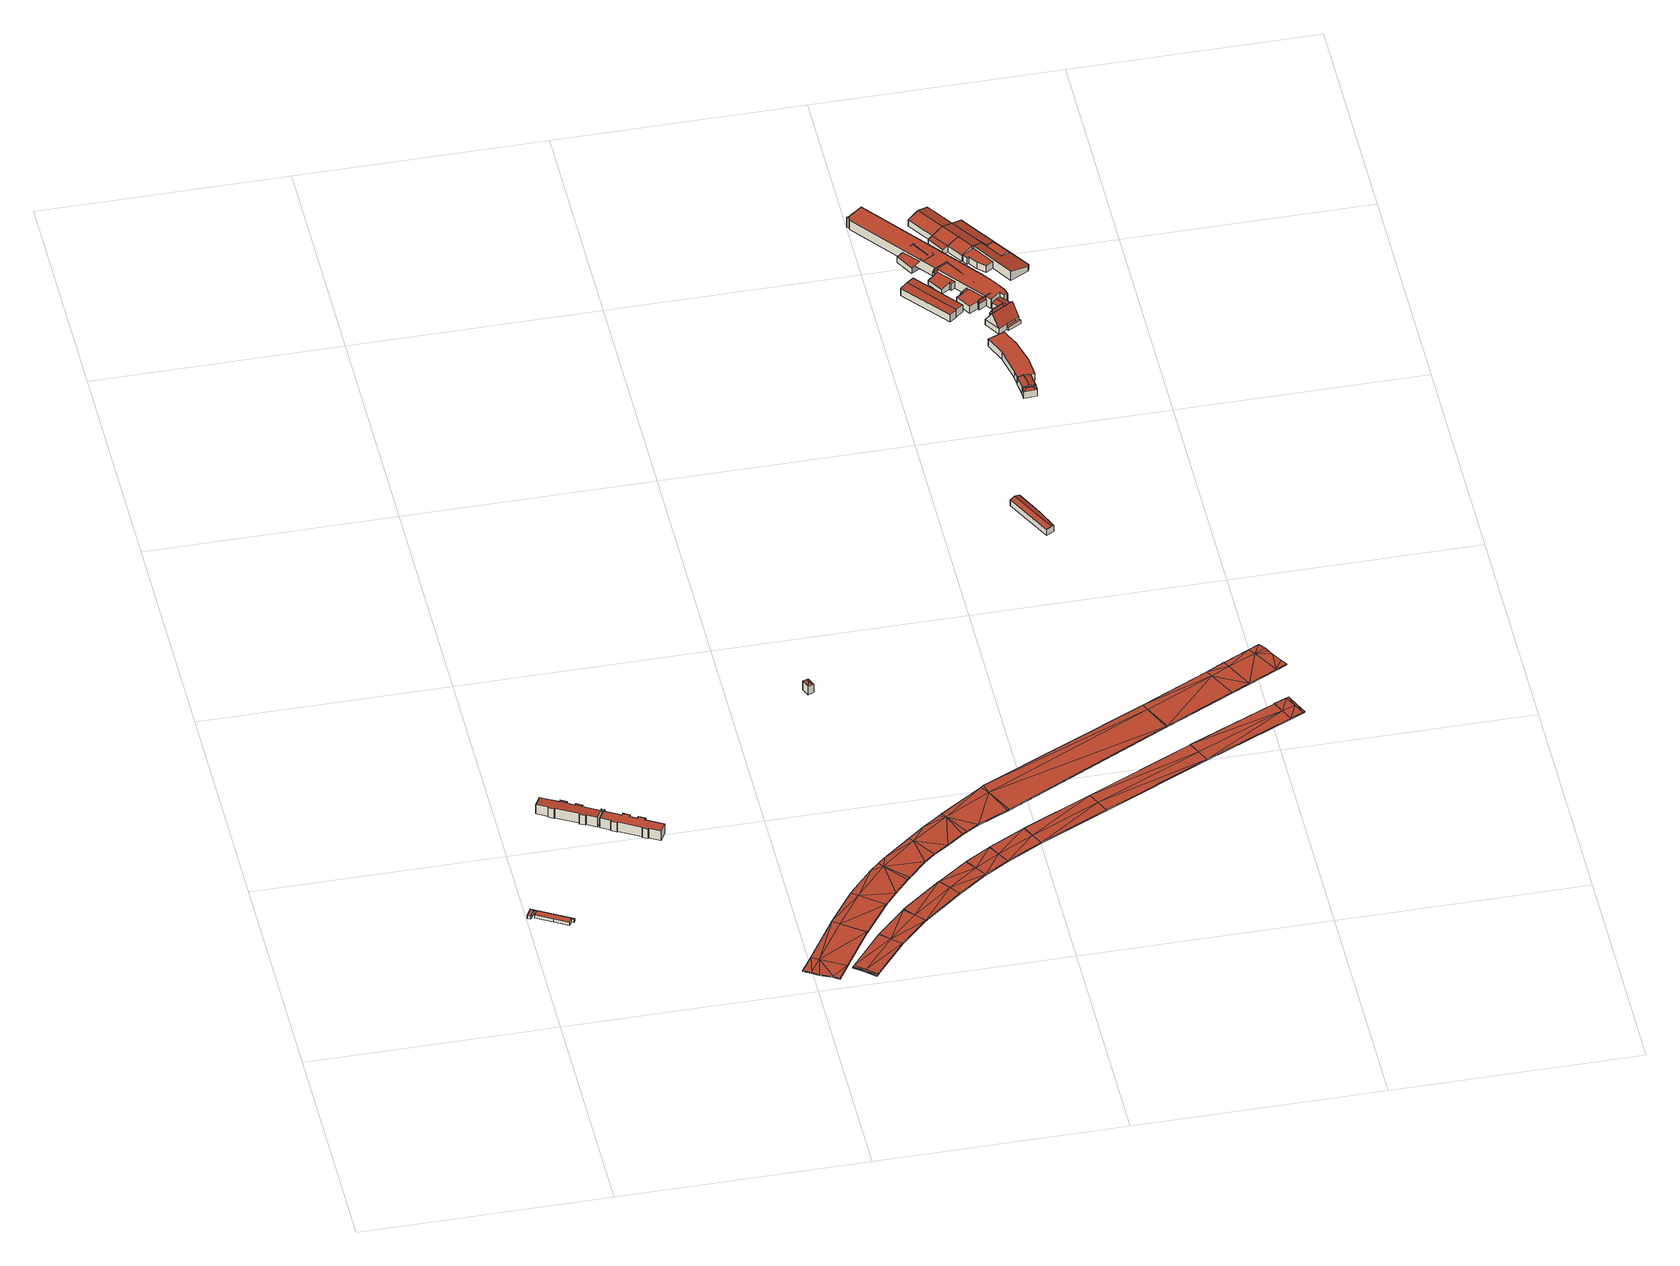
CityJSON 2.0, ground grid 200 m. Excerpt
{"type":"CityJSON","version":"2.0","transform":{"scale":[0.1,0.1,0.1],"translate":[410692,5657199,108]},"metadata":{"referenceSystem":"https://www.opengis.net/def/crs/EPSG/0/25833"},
"CityObjects":{
"building1":{"type":"Building","attributes":{"Dachtyp_tdc":"tdcPolyFlatRoof","Gemeindeschluessel":14612000,"Dachneigung":0,"QualitaetDacherkennung":60,"Geometrietyp2DReferenz":"3000","measuredHeight":2.96,"function":"31001_9998","roofType":"1000"},"geometry":[{"type":"Solid","lod":"2","boundaries":[[[[0,1,2,3]],[[1,4,5,2]],[[4,6,7,5]],[[6,8,9,7]],[[8,10,11,9]],[[10,12,13,11]],[[12,14,15,13]],[[14,16,17,15]],[[16,18,19,17]],[[18,20,21,19]],[[20,22,23,21]],[[22,0,3,23]],[[22,20,18,16,14,12,10,8,6,4,1,0]],[[3,2,5,7,9,11,13,15,17,19,21,23]]]],"semantics":{"surfaces":[{"type":"WallSurface"},{"type":"RoofSurface"},{"type":"GroundSurface"}],"values":[[0,0,0,0,0,0,0,0,0,0,0,0,1,2]]}}]},
"building2":{"type":"Building","attributes":{"Gemeindeschluessel":14612000,"Geometrietyp2DReferenz":"3000","function":"31001_9998","roofType":"9999"},"children":["building2-1","building2-2","building2-3"]},
"building2-1":{"type":"BuildingPart","attributes":{"Dachtyp_tdc":"tdcPolyFlatRoof","Dachneigung":2.61,"QualitaetDacherkennung":87,"Geometrietyp2DReferenz":"3000","measuredHeight":9.49,"roofType":"2100"},"parents":["building2"],"geometry":[{"type":"MultiSurface","lod":"2","boundaries":[[[24,25,26,27]],[[25,28,29,26]],[[28,30,31,29]],[[30,32,33,31]],[[32,34,35,33]],[[34,36,37,35]],[[36,38,39,37]],[[38,40,41,39]],[[40,42,43,41]],[[42,44,45,43]],[[44,46,47,45]],[[46,48,49,47]],[[46,44,42,40,38,36,34,32,30,28,25,24,50,51,52,53,54,48]],[[49,55,56,57,58,59,27,26,29,31,33,35,37,39,41,43,45,47]],[[48,54,55,49]],[[52,57,56,53]],[[51,50,59,58]],[[50,24,27,59]]],"semantics":{"surfaces":[{"type":"WallSurface"},{"type":"RoofSurface"},{"type":"GroundSurface"}],"values":[0,0,0,0,0,0,0,0,0,0,0,0,1,2,0,0,0,0]}}]},
"building2-2":{"type":"BuildingPart","attributes":{"Dachtyp_tdc":"tdcPolyFlatRoof","Dachneigung":0,"QualitaetDacherkennung":65,"Geometrietyp2DReferenz":"3000","measuredHeight":9.06,"roofType":"1000"},"parents":["building2"],"geometry":[{"type":"MultiSurface","lod":"2","boundaries":[[[60,61,62,57,52]],[[61,63,64,62]],[[63,65,51,58,64]],[[65,63,61,60]],[[57,62,64,58]]],"semantics":{"surfaces":[{"type":"WallSurface"},{"type":"RoofSurface"},{"type":"GroundSurface"}],"values":[0,0,0,1,2]}}]},
"building2-3":{"type":"BuildingPart","attributes":{"Dachtyp_tdc":"tdcPolyFlatRoof","Dachneigung":2.57,"QualitaetDacherkennung":64,"Geometrietyp2DReferenz":"3000","measuredHeight":9.12,"roofType":"2100"},"parents":["building2"],"geometry":[{"type":"MultiSurface","lod":"2","boundaries":[[[66,67,68,69]],[[67,53,56,68]],[[54,66,69,55]],[[54,53,67,66]],[[69,68,56,55]]],"semantics":{"surfaces":[{"type":"WallSurface"},{"type":"RoofSurface"},{"type":"GroundSurface"}],"values":[0,0,0,1,2]}}]},
"building3":{"type":"Building","attributes":{"Dachtyp_tdc":"tdcPolyFlatRoof","Gemeindeschluessel":14612000,"Dachneigung":0,"QualitaetDacherkennung":78,"Geometrietyp2DReferenz":"3000","measuredHeight":9.45,"function":"31001_9998","roofType":"1000"},"geometry":[{"type":"Solid","lod":"2","boundaries":[[[[70,71,72,73]],[[71,74,75,72]],[[74,76,77,75]],[[76,78,79,77]],[[78,80,81,79]],[[82,83,84,85]],[[83,86,87,84]],[[86,88,89,87]],[[88,90,91,89]],[[90,92,93,91]],[[92,94,95,93]],[[94,70,73,95]],[[85,84,87,89,91,93,95,73,72,75,77,79,81,96,97,98,99,100,101,102,103,104]],[[80,105,96,81]],[[105,106,97,96]],[[106,107,98,97]],[[107,108,99,98]],[[108,109,100,99]],[[109,110,101,100]],[[110,111,102,101]],[[111,112,103,102]],[[112,113,104,103]],[[113,82,85,104]],[[113,112,111,110,109,108,107,106,105,80,78,76,74,71,70,94,92,90,88,86,83,82]]]],"semantics":{"surfaces":[{"type":"WallSurface"},{"type":"GroundSurface"},{"type":"RoofSurface"}],"values":[[0,0,0,0,0,0,0,0,0,0,0,0,1,0,0,0,0,0,0,0,0,0,0,2]]}}]},
"building4":{"type":"Building","attributes":{"Dachtyp_tdc":"tdcHipRoof","Gemeindeschluessel":14612000,"Dachneigung":29.62,"QualitaetDacherkennung":60,"Geometrietyp2DReferenz":"3000","measuredHeight":9.8,"function":"31001_9998","roofType":"3200"},"geometry":[{"type":"Solid","lod":"2","boundaries":[[[[114,115,116,117]],[[115,118,119,116]],[[118,120,121,119]],[[120,114,117,121]],[[118,115,122]],[[114,120,123]],[[115,114,123,122]],[[120,118,122,123]],[[117,116,119,121]]]],"semantics":{"surfaces":[{"type":"WallSurface"},{"type":"RoofSurface"},{"type":"GroundSurface"}],"values":[[0,0,0,0,1,1,1,1,2]]}}]},
"building5":{"type":"Building","attributes":{"BodenHoehe":112.39,"gemHoehe":0,"BauwerkHoehe":1,"Erfassungsdatum_Objekt":"2021-12-02","Gemeindeschluessel":"14612000","Geometrietyp2DReferenz":"3000","measuredHeight":1,"function":"53001_1800"},"geometry":[{"type":"MultiSurface","lod":"2","boundaries":[[[124,125,126]],[[127,128,126]],[[126,128,124]],[[129,130,131]],[[126,125,129]],[[126,129,131]],[[132,133,134]],[[131,130,135]],[[131,135,134]],[[134,135,132]],[[134,133,136]],[[134,136,137]],[[138,139,140]],[[138,140,141]],[[141,140,142]],[[141,142,143]],[[143,142,144]],[[144,142,145]],[[145,142,146]],[[145,146,147]],[[147,146,148]],[[149,150,151]],[[152,153,154]],[[155,156,157]],[[150,149,152]],[[150,152,154]],[[150,154,155]],[[150,155,157]],[[157,156,158]],[[157,158,127]],[[127,158,128]],[[137,136,159]],[[137,159,160]],[[161,162,139]],[[137,160,161]],[[137,161,139]],[[139,162,140]],[[140,162,163]],[[140,163,164]],[[140,164,142]],[[165,166,167]],[[168,169,146]],[[142,164,170]],[[142,170,146]],[[146,170,165]],[[146,165,168]],[[168,165,167]],[[148,146,169]],[[171,151,172]],[[172,151,150]],[[172,150,173]],[[173,150,157]],[[173,157,174]],[[174,157,127]],[[174,127,175]],[[175,127,176]],[[176,127,177]],[[177,127,126]],[[177,126,178]],[[178,126,179]],[[179,126,131]],[[179,131,180]],[[180,131,181]],[[181,131,134]],[[181,134,182]],[[182,134,183]],[[183,134,184]],[[184,134,137]],[[184,137,185]],[[185,137,139]],[[185,139,186]],[[138,186,139]],[[151,171,187]],[[151,187,188]],[[171,172,189]],[[171,189,187]],[[172,173,190]],[[172,190,189]],[[173,174,191]],[[173,191,190]],[[174,175,192]],[[174,192,191]],[[175,176,193]],[[175,193,192]],[[176,177,194]],[[176,194,193]],[[177,178,195]],[[177,195,194]],[[178,179,196]],[[178,196,195]],[[179,180,197]],[[179,197,196]],[[180,181,198]],[[180,198,197]],[[181,182,199]],[[181,199,198]],[[182,183,200]],[[182,200,199]],[[183,184,201]],[[183,201,200]],[[184,185,202]],[[184,202,201]],[[185,186,203]],[[185,203,202]],[[135,130,204]],[[135,204,205]],[[130,129,206]],[[130,206,204]],[[129,125,207]],[[129,207,206]],[[125,124,208]],[[125,208,207]],[[124,128,209]],[[124,209,208]],[[128,158,210]],[[128,210,209]],[[158,156,211]],[[158,211,210]],[[156,155,212]],[[156,212,211]],[[155,154,213]],[[155,213,212]],[[154,153,214]],[[154,214,213]],[[153,152,215]],[[153,215,214]],[[152,149,216]],[[152,216,215]],[[149,151,188]],[[149,188,216]],[[186,138,217]],[[186,217,203]],[[138,141,218]],[[138,218,217]],[[141,143,219]],[[141,219,218]],[[143,144,220]],[[143,220,219]],[[144,145,221]],[[144,221,220]],[[145,147,222]],[[145,222,221]],[[147,148,223]],[[147,223,222]],[[148,169,224]],[[148,224,223]],[[169,168,225]],[[169,225,224]],[[168,167,226]],[[168,226,225]],[[167,166,227]],[[167,227,226]],[[166,165,228]],[[166,228,227]],[[165,170,229]],[[165,229,228]],[[170,164,230]],[[170,230,229]],[[164,163,231]],[[164,231,230]],[[163,162,232]],[[163,232,231]],[[162,161,233]],[[162,233,232]],[[161,160,234]],[[161,234,233]],[[160,159,235]],[[160,235,234]],[[159,136,236]],[[159,236,235]],[[136,133,237]],[[136,237,236]],[[133,132,238]],[[133,238,237]],[[132,135,205]],[[132,205,238]],[[239,206,240]],[[241,237,238]],[[205,204,239]],[[241,205,239]],[[238,205,241]],[[236,237,241]],[[242,236,241]],[[235,236,242]],[[234,235,242]],[[243,232,233]],[[233,234,242]],[[243,233,242]],[[244,232,243]],[[231,232,244]],[[230,231,244]],[[245,230,244]],[[226,227,228]],[[246,224,225]],[[229,230,245]],[[246,229,245]],[[228,229,246]],[[225,228,246]],[[226,228,225]],[[224,246,223]],[[189,188,187]],[[247,188,189]],[[190,247,189]],[[248,247,190]],[[191,248,190]],[[249,248,191]],[[192,249,191]],[[193,249,192]],[[194,249,193]],[[240,249,194]],[[195,240,194]],[[196,240,195]],[[239,240,196]],[[197,239,196]],[[198,239,197]],[[241,239,198]],[[199,241,198]],[[200,241,199]],[[201,241,200]],[[242,241,201]],[[202,242,201]],[[243,242,202]],[[203,243,202]],[[243,203,217]],[[244,243,217]],[[218,244,217]],[[245,244,218]],[[219,245,218]],[[220,245,219]],[[221,245,220]],[[246,245,221]],[[222,246,221]],[[223,246,222]],[[188,247,216]],[[213,214,215]],[[248,211,212]],[[215,216,247]],[[213,215,247]],[[212,213,247]],[[248,212,247]],[[210,211,248]],[[249,210,248]],[[209,210,249]],[[240,207,208]],[[240,209,249]],[[208,209,240]],[[239,204,206]],[[206,207,240]]],"semantics":{"surfaces":[{"type":"RoofSurface"},{"type":"WallSurface"},{"type":"GroundSurface"}],"values":[0,0,0,0,0,0,0,0,0,0,0,0,0,0,0,0,0,0,0,0,0,0,0,0,0,0,0,0,0,0,0,0,0,0,0,0,0,0,0,0,0,0,0,0,0,0,0,0,0,0,0,0,0,0,0,0,0,0,0,0,0,0,0,0,0,0,0,0,0,0,0,0,1,1,1,1,1,1,1,1,1,1,1,1,1,1,1,1,1,1,1,1,1,1,1,1,1,1,1,1,1,1,1,1,1,1,1,1,1,1,1,1,1,1,1,1,1,1,1,1,1,1,1,1,1,1,1,1,1,1,1,1,1,1,1,1,1,1,1,1,1,1,1,1,1,1,1,1,1,1,1,1,1,1,1,1,1,1,1,1,1,1,1,1,1,1,1,1,1,1,1,1,1,1,1,1,2,2,2,2,2,2,2,2,2,2,2,2,2,2,2,2,2,2,2,2,2,2,2,2,2,2,2,2,2,2,2,2,2,2,2,2,2,2,2,2,2,2,2,2,2,2,2,2,2,2,2,2,2,2,2,2,2,2,2,2,2,2,2,2,2,2,2,2,2,2,2,2]}}]},
"building6":{"type":"Building","attributes":{"name":"Marienbrücke","Erfassungsdatum_Objekt":"2021-12-02","BodenHoehe":114.9,"gemHoehe":0,"BauwerkHoehe":1,"Breite":21,"Gemeindeschluessel":"14612000","Geometrietyp2DReferenz":"3000","measuredHeight":1,"function":"53001_1800"},"geometry":[{"type":"MultiSurface","lod":"2","boundaries":[[[250,251,252]],[[250,252,253]],[[253,252,254]],[[253,254,255]],[[255,254,256]],[[256,254,257]],[[257,254,258]],[[258,254,259]],[[258,259,260]],[[260,259,261]],[[261,259,262]],[[262,259,263]],[[262,263,264]],[[264,263,265]],[[265,263,266]],[[265,266,267]],[[267,266,268]],[[268,266,269]],[[269,266,270]],[[270,266,271]],[[270,271,272]],[[272,271,273]],[[273,271,274]],[[274,271,275]],[[274,275,276]],[[276,275,277]],[[277,275,278]],[[278,275,279]],[[278,279,280]],[[278,280,281]],[[254,282,259]],[[259,282,263]],[[263,282,283]],[[263,283,284]],[[263,284,266]],[[266,284,271]],[[271,284,285]],[[271,285,275]],[[275,285,286]],[[275,286,279]],[[279,286,287]],[[279,287,288]],[[279,288,280]],[[280,288,289]],[[289,288,290]],[[289,290,291]],[[291,290,292]],[[254,293,282]],[[291,292,294]],[[294,292,295]],[[281,280,296]],[[296,280,289]],[[296,289,297]],[[297,289,298]],[[298,289,299]],[[299,289,300]],[[300,289,291]],[[300,291,301]],[[301,291,294]],[[251,302,303]],[[251,303,252]],[[252,303,293]],[[252,293,254]],[[251,250,304]],[[251,304,305]],[[250,253,306]],[[250,306,304]],[[253,255,307]],[[253,307,306]],[[255,256,308]],[[255,308,307]],[[256,257,309]],[[256,309,308]],[[257,258,310]],[[257,310,309]],[[258,260,311]],[[258,311,310]],[[260,261,312]],[[260,312,311]],[[261,262,313]],[[261,313,312]],[[262,264,314]],[[262,314,313]],[[264,265,315]],[[264,315,314]],[[265,267,316]],[[265,316,315]],[[267,268,317]],[[267,317,316]],[[268,269,318]],[[268,318,317]],[[269,270,319]],[[269,319,318]],[[270,272,320]],[[270,320,319]],[[272,273,321]],[[272,321,320]],[[273,274,322]],[[273,322,321]],[[274,276,323]],[[274,323,322]],[[276,277,324]],[[276,324,323]],[[277,278,325]],[[277,325,324]],[[278,281,326]],[[278,326,325]],[[281,296,327]],[[281,327,326]],[[296,297,328]],[[296,328,327]],[[297,298,329]],[[297,329,328]],[[298,299,330]],[[298,330,329]],[[299,300,331]],[[299,331,330]],[[300,301,332]],[[300,332,331]],[[301,294,333]],[[301,333,332]],[[294,295,334]],[[294,334,333]],[[295,292,335]],[[295,335,334]],[[292,290,336]],[[292,336,335]],[[290,288,337]],[[290,337,336]],[[288,287,338]],[[288,338,337]],[[287,286,339]],[[287,339,338]],[[286,285,340]],[[286,340,339]],[[285,284,341]],[[285,341,340]],[[284,283,342]],[[284,342,341]],[[283,282,343]],[[283,343,342]],[[282,293,344]],[[282,344,343]],[[293,303,345]],[[293,345,344]],[[303,302,346]],[[303,346,345]],[[302,251,305]],[[302,305,346]],[[347,305,304]],[[306,347,304]],[[348,347,306]],[[307,348,306]],[[308,348,307]],[[309,348,308]],[[310,348,309]],[[349,348,310]],[[311,349,310]],[[312,349,311]],[[313,349,312]],[[350,349,313]],[[314,350,313]],[[315,350,314]],[[351,350,315]],[[316,351,315]],[[317,351,316]],[[318,351,317]],[[319,351,318]],[[352,351,319]],[[320,352,319]],[[321,352,320]],[[344,345,347]],[[348,344,347]],[[343,344,348]],[[349,343,348]],[[350,343,349]],[[342,343,350]],[[341,342,350]],[[351,341,350]],[[352,341,351]],[[340,341,352]],[[353,340,352]],[[339,340,353]],[[354,339,353]],[[338,339,354]],[[337,338,354]],[[355,337,354]],[[356,337,355]],[[336,337,356]],[[357,336,356]],[[335,336,357]],[[333,335,357]],[[334,335,333]],[[353,352,322]],[[323,353,322]],[[324,353,323]],[[325,353,324]],[[354,353,325]],[[355,354,325]],[[326,355,325]],[[327,355,326]],[[356,355,327]],[[328,356,327]],[[329,356,328]],[[330,356,329]],[[331,356,330]],[[357,356,331]],[[332,357,331]],[[333,357,332]],[[345,346,305]],[[347,345,305]],[[322,352,321]]],"semantics":{"surfaces":[{"type":"RoofSurface"},{"type":"WallSurface"},{"type":"GroundSurface"}],"values":[0,0,0,0,0,0,0,0,0,0,0,0,0,0,0,0,0,0,0,0,0,0,0,0,0,0,0,0,0,0,0,0,0,0,0,0,0,0,0,0,0,0,0,0,0,0,0,0,0,0,0,0,0,0,0,0,0,0,0,0,0,0,0,1,1,1,1,1,1,1,1,1,1,1,1,1,1,1,1,1,1,1,1,1,1,1,1,1,1,1,1,1,1,1,1,1,1,1,1,1,1,1,1,1,1,1,1,1,1,1,1,1,1,1,1,1,1,1,1,1,1,1,1,1,1,1,1,1,1,1,1,1,1,1,1,1,1,1,1,1,1,1,1,1,1,1,1,1,1,2,2,2,2,2,2,2,2,2,2,2,2,2,2,2,2,2,2,2,2,2,2,2,2,2,2,2,2,2,2,2,2,2,2,2,2,2,2,2,2,2,2,2,2,2,2,2,2,2,2,2,2,2,2,2,2,2,2,2,2,2,2,2]}}]},
"building7":{"type":"Building","attributes":{"name":"Schuppen A","Dachtyp_tdc":"tdcFreeFormRoof","Gemeindeschluessel":14612000,"Dachneigung":22.58,"QualitaetDacherkennung":83,"Geometrietyp2DReferenz":"3000","measuredHeight":7.13,"function":"31001_2090","roofType":"5000"},"geometry":[{"type":"Solid","lod":"2","boundaries":[[[[358,359,360,361]],[[359,362,363,360]],[[362,364,365,363]],[[364,366,367,365]],[[359,358,368]],[[366,364,369]],[[361,360,363,365,367]],[[366,358,361,367]],[[369,364,362,359,368]],[[366,369,368,358]]]],"semantics":{"surfaces":[{"type":"WallSurface"},{"type":"GroundSurface"},{"type":"RoofSurface"}],"values":[[0,0,0,0,0,0,1,0,2,2]]}}]},
"building8":{"type":"Building","attributes":{"Gemeindeschluessel":14612000,"Dachneigung":84.85,"Dachorientierung":141.3,"MittlereTraufHoehe":116.73,"QualitaetDacherkennung":100,"ObjektHoehe":7.71,"BodenHoehe":109.36,"Geometrietyp2DReferenz":"3000","AbsoluteHoehe":117.07,"Dachflaeche":732.04,"measuredHeight":7.71,"function":"31001_9998","roofType":"3100","storeysAboveGround":3},"geometry":[{"type":"MultiSurface","lod":"2","boundaries":[[[370,371,372,373]],[[373,374,375,376,370]],[[377,378,379,380,381,382,383]],[[374,373,378,377]],[[373,372,379,378]],[[372,371,380,379]],[[371,370,381,380]],[[370,376,382,381]],[[376,375,383,382]],[[375,374,377,383]]],"semantics":{"surfaces":[{"type":"RoofSurface"},{"type":"GroundSurface"},{"type":"WallSurface"}],"values":[0,0,1,2,2,2,2,2,2,2]}}]},
"building9":{"type":"Building","attributes":{"Gemeindeschluessel":14612000,"Geometrietyp2DReferenz":"3000","function":"31001_9998","roofType":"9999"},"children":["building9-1","building9-2"]},
"building9-1":{"type":"BuildingPart","attributes":{"Dachtyp_tdc":"tdcPolyFlatRoof","Dachneigung":0,"QualitaetDacherkennung":28,"Geometrietyp2DReferenz":"3000","measuredHeight":8.79,"roofType":"1000"},"parents":["building9"],"geometry":[{"type":"MultiSurface","lod":"2","boundaries":[[[384,385,386,387]],[[385,388,389,390,391,386]],[[392,393,394,388,385,384]],[[387,386,391,395]],[[392,384,387,395,396]]],"semantics":{"surfaces":[{"type":"WallSurface"},{"type":"RoofSurface"},{"type":"GroundSurface"}],"values":[0,0,1,2,0]}}]},
"building9-2":{"type":"BuildingPart","attributes":{"Dachtyp_tdc":"tdcGableRoof","Dachneigung":12.44,"QualitaetDacherkennung":49,"Geometrietyp2DReferenz":"3000","measuredHeight":9,"roofType":"3100"},"parents":["building9"],"geometry":[{"type":"MultiSurface","lod":"2","boundaries":[[[397,398,399,400]],[[398,401,402,399]],[[401,396,395,402]],[[401,398,403]],[[398,397,389,394,404,403]],[[396,401,403,404,393]],[[400,399,402,395,391]]],"semantics":{"surfaces":[{"type":"WallSurface"},{"type":"RoofSurface"},{"type":"GroundSurface"}],"values":[0,0,0,0,1,1,2]}}]},
"building10":{"type":"Building","attributes":{"Gemeindeschluessel":14612000,"Dachneigung":62.92,"Dachorientierung":85.36,"MittlereTraufHoehe":116.19,"QualitaetDacherkennung":86,"ObjektHoehe":8.08,"BodenHoehe":109.41,"Geometrietyp2DReferenz":"3000","AbsoluteHoehe":117.5,"Dachflaeche":60.03,"measuredHeight":8.08,"function":"31001_9998","roofType":"3200","storeysAboveGround":3},"geometry":[{"type":"MultiSurface","lod":"2","boundaries":[[[405,406,407,408]],[[406,409,410,407]],[[409,411,412,410]],[[411,413,414,412]],[[413,415,416,414]],[[415,405,408,416]],[[417,418,405,415]],[[417,415,413]],[[418,417,413,411,409,406]],[[418,406,405]],[[408,407,410,412,414,416]]],"semantics":{"surfaces":[{"type":"WallSurface"},{"type":"RoofSurface"},{"type":"GroundSurface"}],"values":[0,0,0,0,0,0,1,1,1,1,2]}}]},
"building11":{"type":"Building","attributes":{"Gemeindeschluessel":14612000,"Dachneigung":76.19,"Dachorientierung":-4.7,"MittlereTraufHoehe":116.83,"QualitaetDacherkennung":98,"ObjektHoehe":8.06,"BodenHoehe":109.43,"Geometrietyp2DReferenz":"3000","AbsoluteHoehe":117.5,"Dachflaeche":138.69,"measuredHeight":8.06,"function":"31001_9998","roofType":"3100","storeysAboveGround":3},"geometry":[{"type":"MultiSurface","lod":"2","boundaries":[[[419,420,410,421]],[[420,406,407,410]],[[406,422,423,407]],[[422,424,425,423]],[[424,426,427,425]],[[426,428,429,427]],[[428,430,431,429]],[[430,413,414,431]],[[413,432,412,414]],[[432,419,421,412]],[[426,424,422,406,420,419]],[[419,432,413,430,428,426]],[[421,410,407,423,425,427,429,431,414,412]]],"semantics":{"surfaces":[{"type":"WallSurface"},{"type":"RoofSurface"},{"type":"GroundSurface"}],"values":[0,0,0,0,0,0,0,0,0,0,1,1,2]}}]},
"building12":{"type":"Building","attributes":{"Gemeindeschluessel":14612000,"Dachneigung":90,"Dachorientierung":0,"MittlereTraufHoehe":118.8,"QualitaetDacherkennung":15,"ObjektHoehe":9.26,"BodenHoehe":109.53,"Geometrietyp2DReferenz":"3000","AbsoluteHoehe":118.8,"Dachflaeche":2526.38,"measuredHeight":9.26,"function":"31001_2000","roofType":"1000","storeysAboveGround":3},"geometry":[{"type":"MultiSurface","lod":"2","boundaries":[[[433,434,435,436]],[[434,437,438,435]],[[437,439,440,438]],[[439,441,442,440]],[[441,443,444,442]],[[443,445,446,444]],[[445,447,448,446]],[[447,449,450,448]],[[449,451,452,450]],[[451,453,454,452]],[[453,455,456,454]],[[455,457,458,456]],[[457,459,460,458]],[[459,461,462,460]],[[461,463,464,462]],[[463,465,466,464]],[[465,467,468,466]],[[467,469,470,468]],[[469,471,472,470]],[[471,473,474,472]],[[473,433,436,474]],[[473,471,469,467,465,463,461,459,457,455,453,451,449,447,445,443,441,439,437,434,433]],[[436,435,438,440,442,444,446,448,450,452,454,456,458,460,462,464,466,468,470,472,474]]],"semantics":{"surfaces":[{"type":"WallSurface"},{"type":"RoofSurface"},{"type":"GroundSurface"}],"values":[0,0,0,0,0,0,0,0,0,0,0,0,0,0,0,0,0,0,0,0,0,1,2]}}]},
"building13":{"type":"Building","attributes":{"Gemeindeschluessel":14612000,"Geometrietyp2DReferenz":"3000","function":"31001_9998","roofType":"9999"},"children":["building13-1","building13-2","building13-3"]},
"building13-1":{"type":"BuildingPart","attributes":{"Dachtyp_tdc":"tdcPolyFlatRoof","Dachneigung":12.06,"QualitaetDacherkennung":54,"Geometrietyp2DReferenz":"3000","measuredHeight":8.9,"roofType":"2100"},"parents":["building13"],"geometry":[{"type":"MultiSurface","lod":"2","boundaries":[[[475,476,477,478]],[[476,479,480,477]],[[479,481,482,483,480]],[[479,476,475,484,481]],[[483,478,477,480]]],"semantics":{"surfaces":[{"type":"WallSurface"},{"type":"RoofSurface"},{"type":"GroundSurface"}],"values":[0,0,0,1,2]}}]},
"building13-2":{"type":"BuildingPart","attributes":{"Dachtyp_tdc":"tdcFreeFormRoof","Dachneigung":71.48,"QualitaetDacherkennung":23,"Geometrietyp2DReferenz":"3000","measuredHeight":10.26,"roofType":"5000"},"parents":["building13"],"geometry":[{"type":"MultiSurface","lod":"2","boundaries":[[[485,486,487,488,489]],[[486,490,491,487]],[[490,492,493,491]],[[494,492,490]],[[495,494,490,486]],[[495,486,485]],[[494,495,485,496,492]],[[488,487,491,493]]],"semantics":{"surfaces":[{"type":"WallSurface"},{"type":"RoofSurface"},{"type":"GroundSurface"}],"values":[0,0,0,0,1,1,1,2]}}]},
"building13-3":{"type":"BuildingPart","attributes":{"Dachtyp_tdc":"tdcPolyFlatRoof","Dachneigung":13.85,"QualitaetDacherkennung":47,"Geometrietyp2DReferenz":"3000","measuredHeight":9.25,"roofType":"2100"},"parents":["building13"],"geometry":[{"type":"MultiSurface","lod":"2","boundaries":[[[497,489,488,498]],[[499,500,475,478,493,492]],[[482,501,502,483]],[[501,497,498,502]],[[501,482,484,500,499,496,489,497]],[[498,488,493,478,483,502]]],"semantics":{"surfaces":[{"type":"WallSurface"},{"type":"RoofSurface"},{"type":"GroundSurface"}],"values":[0,0,0,0,1,2]}}]},
"building14":{"type":"Building","attributes":{"Gemeindeschluessel":14612000,"Dachneigung":90,"Dachorientierung":0,"MittlereTraufHoehe":116.19,"QualitaetDacherkennung":17,"ObjektHoehe":6.76,"BodenHoehe":109.43,"Geometrietyp2DReferenz":"3000","AbsoluteHoehe":116.19,"Dachflaeche":755.51,"measuredHeight":6.76,"function":"31001_9998","roofType":"1000","storeysAboveGround":2},"geometry":[{"type":"MultiSurface","lod":"2","boundaries":[[[503,504,505,506]],[[504,507,508,505]],[[507,509,510,508]],[[509,511,512,510]],[[511,513,514,512]],[[513,515,516,514]],[[515,517,518,516]],[[517,519,520,518]],[[519,521,522,520]],[[521,523,524,522]],[[523,430,431,524]],[[430,525,429,431]],[[525,526,425,429]],[[526,422,423,425]],[[422,503,506,423]],[[422,526,525,430,523,521,519,517,515,513,511,509,507,504,503]],[[506,505,508,510,512,514,516,518,520,522,524,431,429,425,423]]],"semantics":{"surfaces":[{"type":"WallSurface"},{"type":"RoofSurface"},{"type":"GroundSurface"}],"values":[0,0,0,0,0,0,0,0,0,0,0,0,0,0,0,1,2]}}]},
"building15":{"type":"Building","attributes":{"Gemeindeschluessel":14612000,"Geometrietyp2DReferenz":"3000","function":"31001_9998","roofType":"9999"},"children":["building15-1","building15-2","building15-3"]},
"building15-1":{"type":"BuildingPart","attributes":{"Dachtyp_tdc":"tdcPolyFlatRoof","Dachneigung":14.08,"QualitaetDacherkennung":43,"Geometrietyp2DReferenz":"3000","measuredHeight":8.47,"roofType":"2100"},"parents":["building15"],"geometry":[{"type":"MultiSurface","lod":"2","boundaries":[[[527,528,529,530]],[[528,531,532,529]],[[531,533,534,535,532]],[[531,528,527,536,533]],[[535,530,529,532]]],"semantics":{"surfaces":[{"type":"WallSurface"},{"type":"RoofSurface"},{"type":"GroundSurface"}],"values":[0,0,0,1,2]}}]},
"building15-2":{"type":"BuildingPart","attributes":{"Dachtyp_tdc":"tdcFreeFormRoof","Dachneigung":78.8,"QualitaetDacherkennung":22,"Geometrietyp2DReferenz":"3000","measuredHeight":9.62,"roofType":"5000"},"parents":["building15"],"geometry":[{"type":"MultiSurface","lod":"2","boundaries":[[[537,538,539,540]],[[538,541,542,539]],[[543,537,540,544]],[[545,546,543,541]],[[545,541,538]],[[546,545,538,537]],[[546,537,543]],[[540,539,542,544]]],"semantics":{"surfaces":[{"type":"WallSurface"},{"type":"RoofSurface"},{"type":"GroundSurface"}],"values":[0,0,0,1,1,1,0,2]}}]},
"building15-3":{"type":"BuildingPart","attributes":{"Dachtyp_tdc":"tdcPolyFlatRoof","Dachneigung":0,"QualitaetDacherkennung":10,"Geometrietyp2DReferenz":"3000","measuredHeight":7.24,"roofType":"1000"},"parents":["building15"],"geometry":[{"type":"MultiSurface","lod":"2","boundaries":[[[547,548,549,550]],[[548,551,527,530,549]],[[534,552,543,544,535]],[[553,547,550,542,541]],[[553,552,534,536,551,548,547]],[[550,549,530,535,544,542]]],"semantics":{"surfaces":[{"type":"WallSurface"},{"type":"RoofSurface"},{"type":"GroundSurface"}],"values":[0,0,0,0,1,2]}}]},
"building16":{"type":"Building","attributes":{"Gemeindeschluessel":14612000,"Geometrietyp2DReferenz":"3000","function":"31001_9998","roofType":"9999"},"children":["building16-1","building16-2","building16-3"]},
"building16-1":{"type":"BuildingPart","attributes":{"Dachtyp_tdc":"tdcFreeFormRoof","Dachneigung":66.86,"QualitaetDacherkennung":9,"Geometrietyp2DReferenz":"3000","measuredHeight":8.94,"roofType":"5000"},"parents":["building16"],"geometry":[{"type":"MultiSurface","lod":"2","boundaries":[[[554,555,556,557]],[[555,558,559,556]],[[558,560,561,559]],[[562,560,558]],[[563,562,558,555]],[[563,555,554]],[[562,563,554,560]],[[557,556,559,561]]],"semantics":{"surfaces":[{"type":"WallSurface"},{"type":"RoofSurface"},{"type":"GroundSurface"}],"values":[0,0,0,1,1,1,1,2]}}]},
"building16-2":{"type":"BuildingPart","attributes":{"Dachtyp_tdc":"tdcFreeFormRoof","Dachneigung":54.62,"QualitaetDacherkennung":1,"Geometrietyp2DReferenz":"3000","measuredHeight":16.02,"roofType":"5000"},"parents":["building16"],"geometry":[{"type":"MultiSurface","lod":"2","boundaries":[[[564,565,554,557,566]],[[567,568,569,570,561,560]],[[571,572,573,574,575]],[[572,564,566,573]],[[576,577,567,565,564]],[[577,576,572,571,568]],[[567,577,568]],[[572,576,564]],[[566,557,561,570,574,573]]],"semantics":{"surfaces":[{"type":"WallSurface"},{"type":"RoofSurface"},{"type":"GroundSurface"}],"values":[0,0,0,0,1,1,0,0,2]}}]},
"building16-3":{"type":"BuildingPart","attributes":{"Dachtyp_tdc":"tdcPolyFlatRoof","Dachneigung":0,"QualitaetDacherkennung":17,"Geometrietyp2DReferenz":"3000","measuredHeight":3.19,"roofType":"1000"},"parents":["building16"],"geometry":[{"type":"MultiSurface","lod":"2","boundaries":[[[578,579,580,581]],[[579,575,574,580]],[[569,578,581,570]],[[569,575,579,578]],[[581,580,574,570]]],"semantics":{"surfaces":[{"type":"WallSurface"},{"type":"RoofSurface"},{"type":"GroundSurface"}],"values":[0,0,0,1,2]}}]},
"building17":{"type":"Building","attributes":{"Gemeindeschluessel":14612000,"Dachneigung":76.36,"Dachorientierung":140.89,"MittlereTraufHoehe":115.29,"QualitaetDacherkennung":68,"ObjektHoehe":6.23,"BodenHoehe":109.89,"Geometrietyp2DReferenz":"3000","AbsoluteHoehe":116.12,"Dachflaeche":136.99,"measuredHeight":6.23,"function":"31001_2000","roofType":"3100","storeysAboveGround":2},"geometry":[{"type":"MultiSurface","lod":"2","boundaries":[[[582,583,584,585]],[[583,586,587,584]],[[586,588,589,587]],[[588,590,591,589]],[[590,592,593,591]],[[592,594,595,593]],[[594,582,585,595]],[[592,590,588,586,583]],[[583,582,594,592]],[[585,584,587,589,591,593,595]]],"semantics":{"surfaces":[{"type":"WallSurface"},{"type":"RoofSurface"},{"type":"GroundSurface"}],"values":[0,0,0,0,0,0,0,1,1,2]}}]},
"building18":{"type":"Building","attributes":{"Gemeindeschluessel":14612000,"Dachneigung":73.76,"Dachorientierung":-33.38,"MittlereTraufHoehe":116.63,"QualitaetDacherkennung":100,"ObjektHoehe":9.39,"BodenHoehe":109.58,"Geometrietyp2DReferenz":"3000","AbsoluteHoehe":118.97,"Dachflaeche":1251.54,"measuredHeight":9.39,"function":"31001_2000","roofType":"3100","storeysAboveGround":3},"geometry":[{"type":"MultiSurface","lod":"2","boundaries":[[[596,597,598,599]],[[597,600,601,598]],[[600,602,603,601]],[[602,604,605,603]],[[604,606,607,605]],[[606,608,609,607]],[[608,610,611,609]],[[610,612,613,611]],[[612,596,599,613]],[[597,596,612,610,608]],[[608,606,604,602,600,597]],[[599,598,601,603,605,607,609,611,613]]],"semantics":{"surfaces":[{"type":"WallSurface"},{"type":"RoofSurface"},{"type":"GroundSurface"}],"values":[0,0,0,0,0,0,0,0,0,1,1,2]}}]},
"building19":{"type":"Building","attributes":{"Dachtyp_tdc":"tdcFreeFormRoof","Gemeindeschluessel":14612000,"Dachneigung":14.92,"QualitaetDacherkennung":43,"Geometrietyp2DReferenz":"3000","measuredHeight":9.23,"function":"31001_9998","roofType":"5000"},"geometry":[{"type":"Solid","lod":"2","boundaries":[[[[614,615,616,617]],[[615,618,619,616]],[[618,620,621,619]],[[620,622,623,621]],[[622,624,625,623]],[[624,626,627,625]],[[626,614,617,627]],[[620,618,615,614,628,629,622]],[[624,629,628,626]],[[624,622,629]],[[614,626,628]],[[617,616,619,621,623,625,627]]]],"semantics":{"surfaces":[{"type":"WallSurface"},{"type":"RoofSurface"},{"type":"GroundSurface"}],"values":[[0,0,0,0,0,0,0,1,1,0,0,2]]}}]},
"building20":{"type":"Building","attributes":{"Gemeindeschluessel":14612000,"Dachneigung":90,"Dachorientierung":0,"MittlereTraufHoehe":116.25,"QualitaetDacherkennung":37,"ObjektHoehe":6.61,"BodenHoehe":109.64,"Geometrietyp2DReferenz":"3000","AbsoluteHoehe":116.25,"Dachflaeche":516.66,"measuredHeight":6.61,"function":"31001_2000","roofType":"1000","storeysAboveGround":2},"geometry":[{"type":"MultiSurface","lod":"2","boundaries":[[[630,631,632,633]],[[631,634,635,632]],[[634,636,611,635]],[[636,637,607,611]],[[637,638,639,607]],[[638,640,641,639]],[[640,642,643,641]],[[642,644,645,643]],[[644,630,633,645]],[[644,642,640,638,637,636,634,631,630]],[[633,632,635,611,607,639,641,643,645]]],"semantics":{"surfaces":[{"type":"WallSurface"},{"type":"RoofSurface"},{"type":"GroundSurface"}],"values":[0,0,0,0,0,0,0,0,0,1,2]}}]}
},
"vertices":[
[38,1261,41],[29,1248,41],[29,1248,12],[38,1261,12],[4,1263,41],[4,1263,12],[43,1330,41],[43,1330,12],[350,1153,41],[350,1153,12],[344,1143,41],[344,1143,12],[325,1155,41],[325,1155,12],[303,1117,41],[303,1117,12],[194,1180,41],[194,1180,12],[60,1256,41],[60,1256,12],[82,1295,41],[82,1295,12],[63,1306,41],[63,1306,12],
[791,2282,100],[794,2280,100],[794,2280,10],[791,2282,10],[742,2186,105],[742,2186,10],[664,2231,105],[664,2231,10],[659,2223,105],[659,2223,10],[614,2248,105],[614,2248,10],[619,2256,105],[619,2256,10],[446,2354,105],[446,2354,10],[441,2346,105],[441,2346,10],[397,2371,105],[397,2371,10],[401,2379,105],[401,2379,10],[315,2429,105],[315,2429,10],[359,2506,100],[359,2506,10],[782,2266,100],[655,2338,100],[606,2366,100],[548,2399,100],[498,2427,100],[498,2427,10],[548,2399,10],[606,2366,10],[655,2338,10],[782,2266,10],
[606,2366,101],[615,2382,101],[615,2382,10],[664,2354,101],[664,2354,10],[655,2338,101],
[507,2443,101],[557,2415,101],[557,2415,10],[507,2443,10],
[1090,2091,102],[1228,2012,102],[1228,2012,8],[1090,2091,8],[1185,1935,102],[1185,1935,8],[1098,1984,102],[1098,1984,8],[1093,1976,102],[1093,1976,8],[1049,2001,102],[1049,2001,8],[932,2180,102],[941,2197,102],[941,2197,8],[932,2180,8],[991,2168,102],[991,2168,8],[982,2152,102],[982,2152,8],[1040,2119,102],[1040,2119,8],[1049,2135,102],[1049,2135,8],[1099,2107,102],[1099,2107,8],[1053,2009,8],[881,2107,8],[876,2099,8],[832,2124,8],[836,2133,8],[758,2177,8],[811,2270,8],[815,2268,8],[806,2252,8],[1053,2009,102],[881,2107,102],[876,2099,102],[832,2124,102],[836,2133,102],[758,2177,102],[811,2270,102],[815,2268,102],[806,2252,102],
[2618,3350,90],[2590,3420,90],[2590,3420,5],[2618,3350,5],[2636,3438,87],[2636,3438,5],[2664,3369,87],[2664,3369,5],[2618,3411,103],[2628,3384,103],
[2912,1062,54],[2934,1085,54],[2766,1249,54],[2510,961,54],[2791,932,54],[3084,1238,54],[3171,1310,54],[3047,1488,54],[3429,1492,54],[3463,1512,54],[3345,1706,54],[3290,1388,54],[3567,1575,54],[3719,1918,54],[5072,2661,54],[5096,2607,54],[5650,2881,54],[5621,2939,54],[5798,2963,54],[5771,3015,54],[5772,3015,54],[5982,3121,54],[6020,3071,54],[6071,3164,54],[6110,3115,54],[2033,133,54],[2067,300,54],[1980,166,54],[2132,89,54],[2178,52,54],[2265,186,54],[2490,532,54],[2492,535,54],[2307,668,54],[2694,817,54],[3814,1687,54],[3832,1696,54],[5191,2386,54],[5203,2392,54],[5757,2666,54],[5908,2741,54],[6144,2859,54],[6234,2902,54],[6202,2952,54],[6150,3040,54],[6130,3077,54],[5912,2743,54],[1920,199,54],[2007,333,54],[2248,706,54],[2250,709,54],[2457,998,54],[2459,1001,54],[2658,1225,54],[2730,1289,54],[2791,1344,54],[3018,1524,54],[3153,1631,54],[3291,1729,54],[3317,1747,54],[3671,1988,54],[3693,2003,54],[5071,2661,54],[1920,199,44],[1980,166,44],[2007,333,44],[2248,706,44],[2250,709,44],[2457,998,44],[2459,1001,44],[2658,1225,44],[2730,1289,44],[2791,1344,44],[3018,1524,44],[3153,1631,44],[3291,1729,44],[3317,1747,44],[3671,1988,44],[3693,2003,44],[5071,2661,44],[3171,1310,44],[3290,1388,44],[3084,1238,44],[2934,1085,44],[2912,1062,44],[2791,932,44],[2694,817,44],[2492,535,44],[2490,532,44],[2265,186,44],[2178,52,44],[2132,89,44],[2033,133,44],[5072,2661,44],[5621,2939,44],[5771,3015,44],[5772,3015,44],[5982,3121,44],[6071,3164,44],[6110,3115,44],[6130,3077,44],[6150,3040,44],[6202,2952,44],[6234,2902,44],[6144,2859,44],[5912,2743,44],[5908,2741,44],[5757,2666,44],[5203,2392,44],[5191,2386,44],[3832,1696,44],[3814,1687,44],[3567,1575,44],[3463,1512,44],[3429,1492,44],[3047,1488,44],[2766,1249,44],[3345,1706,44],[3719,1918,44],[5096,2607,44],[5650,2881,44],[5798,2963,44],[6020,3071,44],[2067,300,44],[2307,668,44],[2510,961,44],
[2294,138,79],[2375,71,79],[2388,86,79],[2307,153,79],[2642,393,79],[2561,460,79],[2565,463,79],[2568,467,79],[2801,701,79],[2875,627,79],[2806,705,79],[2810,710,79],[3134,964,79],[3199,882,79],[3135,965,79],[3137,966,79],[3440,1057,79],[3378,1142,79],[3381,1145,79],[3385,1147,79],[3586,1270,79],[3640,1180,79],[3588,1272,79],[3591,1273,79],[3888,1431,79],[3937,1338,79],[3890,1432,79],[3892,1433,79],[4456,1702,79],[4501,1607,79],[5367,2020,79],[5322,2115,79],[2945,548,79],[3262,798,79],[3498,970,79],[3693,1089,79],[3984,1245,79],[4546,1513,79],[5411,1925,79],[6086,2351,79],[6130,2256,79],[6190,2398,79],[6233,2303,79],[2720,322,79],[6208,2406,79],[6252,2311,79],[5323,2116,79],[6042,2446,79],[6042,2447,79],[6043,2447,79],[6147,2494,79],[6165,2502,79],[2456,4,79],[2468,19,79],[2294,138,69],[2375,71,69],[2307,153,69],[2561,460,69],[2565,463,69],[2568,467,69],[2801,701,69],[2806,705,69],[2810,710,69],[3134,964,69],[3135,965,69],[3137,966,69],[3378,1142,69],[3381,1145,69],[3385,1147,69],[3586,1270,69],[3588,1272,69],[3591,1273,69],[3888,1431,69],[3890,1432,69],[3892,1433,69],[4456,1702,69],[5322,2115,69],[5323,2116,69],[6042,2446,69],[6042,2447,69],[6043,2447,69],[6147,2494,69],[6165,2502,69],[6208,2406,69],[6252,2311,69],[6233,2303,69],[6130,2256,69],[5411,1925,69],[4546,1513,69],[3984,1245,69],[3693,1089,69],[3498,970,69],[3262,798,69],[2945,548,69],[2720,322,69],[2468,19,69],[2456,4,69],[2388,86,69],[2642,393,69],[2875,627,69],[3199,882,69],[3440,1057,69],[3640,1180,69],[3937,1338,69],[4501,1607,69],[5367,2020,69],[6086,2351,69],[6190,2398,69],
[4564,5177,55],[4646,5218,53],[4646,5218,1],[4564,5177,1],[4757,4999,53],[4757,4999,1],[4828,4814,61],[4828,4814,1],[4766,4783,56],[4766,4783,1],[4604,5197,73],[4803,4802,73],
[4604,7365,91],[4663,7412,84],[4359,7791,84],[4301,7744,91],[4242,7697,84],[4545,7318,84],[4601,7363,90],[4242,7697,14],[4301,7744,14],[4359,7791,14],[4663,7412,14],[4604,7365,14],[4601,7363,14],[4545,7318,14],
[4567,8003,105],[4471,7947,105],[4471,7947,17],[4567,8003,17],[4457,7971,105],[4457,7971,92],[4457,7971,83],[4457,7971,17],[4553,8027,105],[4524,8010,105],[4507,8000,105],[4553,8027,17],[4553,8027,98],
[4376,7924,71],[4291,8070,71],[4291,8070,17],[4376,7924,17],[4468,8174,98],[4468,8174,17],[4431,8152,107],[4516,8005,107],
[4914,6341,82],[4910,6392,82],[4910,6392,14],[4914,6341,14],[4956,6395,82],[4956,6395,14],[4984,6398,82],[4984,6398,14],[5016,6400,82],[5016,6400,14],[5020,6349,82],[5020,6349,14],[4984,6372,95],[4945,6369,95],
[4963,6396,95],[4956,6395,93],[4963,6396,14],[4899,6518,82],[4899,6518,14],[4946,6522,93],[4946,6522,14],[4952,6522,95],[4952,6522,14],[4974,6524,90],[4974,6524,14],[5005,6527,82],[5005,6527,14],[4984,6398,90],
[4864,7711,108],[4939,7612,108],[4939,7612,15],[4864,7711,15],[4985,7532,108],[4985,7532,15],[5002,7501,108],[5002,7501,15],[5016,7455,108],[5016,7455,15],[5021,7448,108],[5021,7448,15],[5016,7443,108],[5016,7443,15],[5011,7450,108],[5011,7450,15],[4990,7433,108],[4990,7433,15],[4961,7468,108],[4961,7468,15],[4887,7408,108],[4887,7408,15],[4882,7405,108],[4882,7405,15],[4015,8513,108],[4015,8513,15],[4014,8542,108],[4014,8542,15],[4003,8542,108],[4003,8542,15],[4003,8554,108],[4003,8554,15],[4015,8555,108],[4015,8555,15],[4055,8585,108],[4055,8585,15],[4087,8611,108],[4087,8611,15],[4104,8624,108],[4104,8624,15],[4134,8647,108],[4134,8647,15],
[4725,7749,106],[4735,7732,106],[4735,7732,17],[4725,7749,17],[4628,7667,80],[4628,7667,17],[4617,7685,80],[4617,7685,79],[4617,7685,17],[4634,7695,84],
[4529,7808,84],[4516,7829,84],[4516,7829,17],[4529,7808,17],[4529,7808,76],[4635,7900,84],[4635,7900,17],[4647,7879,84],[4647,7879,17],[4641,7889,120],[4533,7825,120],[4558,7825,84],
[4470,7773,59],[4470,7773,17],[4647,7879,110],[4725,7749,110],[4547,7643,59],[4547,7643,17],
[4893,6594,82],[4845,6818,82],[4845,6818,14],[4893,6594,14],[4772,6992,82],[4772,6992,14],[4804,7006,82],[4804,7006,14],[4877,7037,82],[4877,7037,14],[4909,7050,82],[4909,7050,14],[4926,7011,82],[4926,7011,14],[4973,6902,82],[4973,6902,14],[5024,6703,82],[5024,6703,14],[5034,6573,82],[5034,6573,14],[5037,6531,82],[5037,6531,14],[4974,6524,82],[4946,6522,82],
[4690,7536,68],[4675,7562,68],[4675,7562,18],[4690,7536,18],[4796,7632,103],[4796,7632,18],[4811,7607,103],[4811,7607,91],[4811,7607,18],[4769,7582,91],
[4893,7467,76],[4791,7407,76],[4791,7407,18],[4893,7467,18],[4783,7421,76],[4783,7421,18],[4885,7480,76],[4885,7480,18],[4793,7418,114],[4889,7474,114],
[4711,7379,91],[4637,7505,91],[4637,7505,18],[4711,7379,18],[4690,7536,91],[4885,7480,91],[4783,7421,91],
[4865,7268,71],[4848,7297,71],[4848,7297,20],[4865,7268,20],[4959,7364,71],[4959,7364,20],[4976,7335,71],[4976,7335,20],[4953,7341,110],[4870,7291,110],
[4800,7230,73],[4865,7268,73],[4800,7230,20],[4976,7335,73],[5055,7205,73],[5055,7205,52],[5055,7205,20],[4949,7141,73],[4879,7099,73],[4879,7099,20],[4949,7141,20],[4949,7141,52],[4840,7164,180],[5016,7270,180],
[5065,7188,52],[4959,7124,52],[4959,7124,20],[5065,7188,20],
[4887,7408,70],[4924,7438,81],[4924,7438,19],[4887,7408,19],[4961,7468,70],[4961,7468,19],[4990,7433,70],[4990,7433,19],[5049,7360,70],[5049,7360,19],[5012,7330,81],[5012,7330,19],[4975,7300,70],[4975,7300,19],
[4459,8463,79],[4546,8520,110],[4546,8520,16],[4459,8463,16],[4632,8577,79],[4632,8577,16],[4667,8525,79],[4667,8525,16],[4852,8245,80],[4852,8245,16],[4951,8094,79],[4951,8094,16],[4865,8036,110],[4865,8036,16],[4781,7981,80],[4781,7981,16],[4778,7979,79],[4778,7979,16],
[4858,8404,55],[5254,7798,55],[5254,7798,15],[4858,8404,15],[5246,7774,60],[5246,7774,15],[5093,7692,106],[5093,7692,15],[4798,8168,103],[4798,8168,15],[4649,8082,66],[4649,8082,15],[4565,8222,67],[4565,8222,15],[4690,8300,108],[4782,8158,108],
[4868,7881,82],[4823,7949,82],[4823,7949,16],[4868,7881,16],[4808,7939,82],[4808,7939,16],[4781,7981,82],[4951,8094,82],[4982,8047,82],[4982,8047,16],[5038,8086,82],[5038,8086,16],[5127,7950,82],[5127,7950,16],[4930,7819,82],[4930,7819,16]
]}
